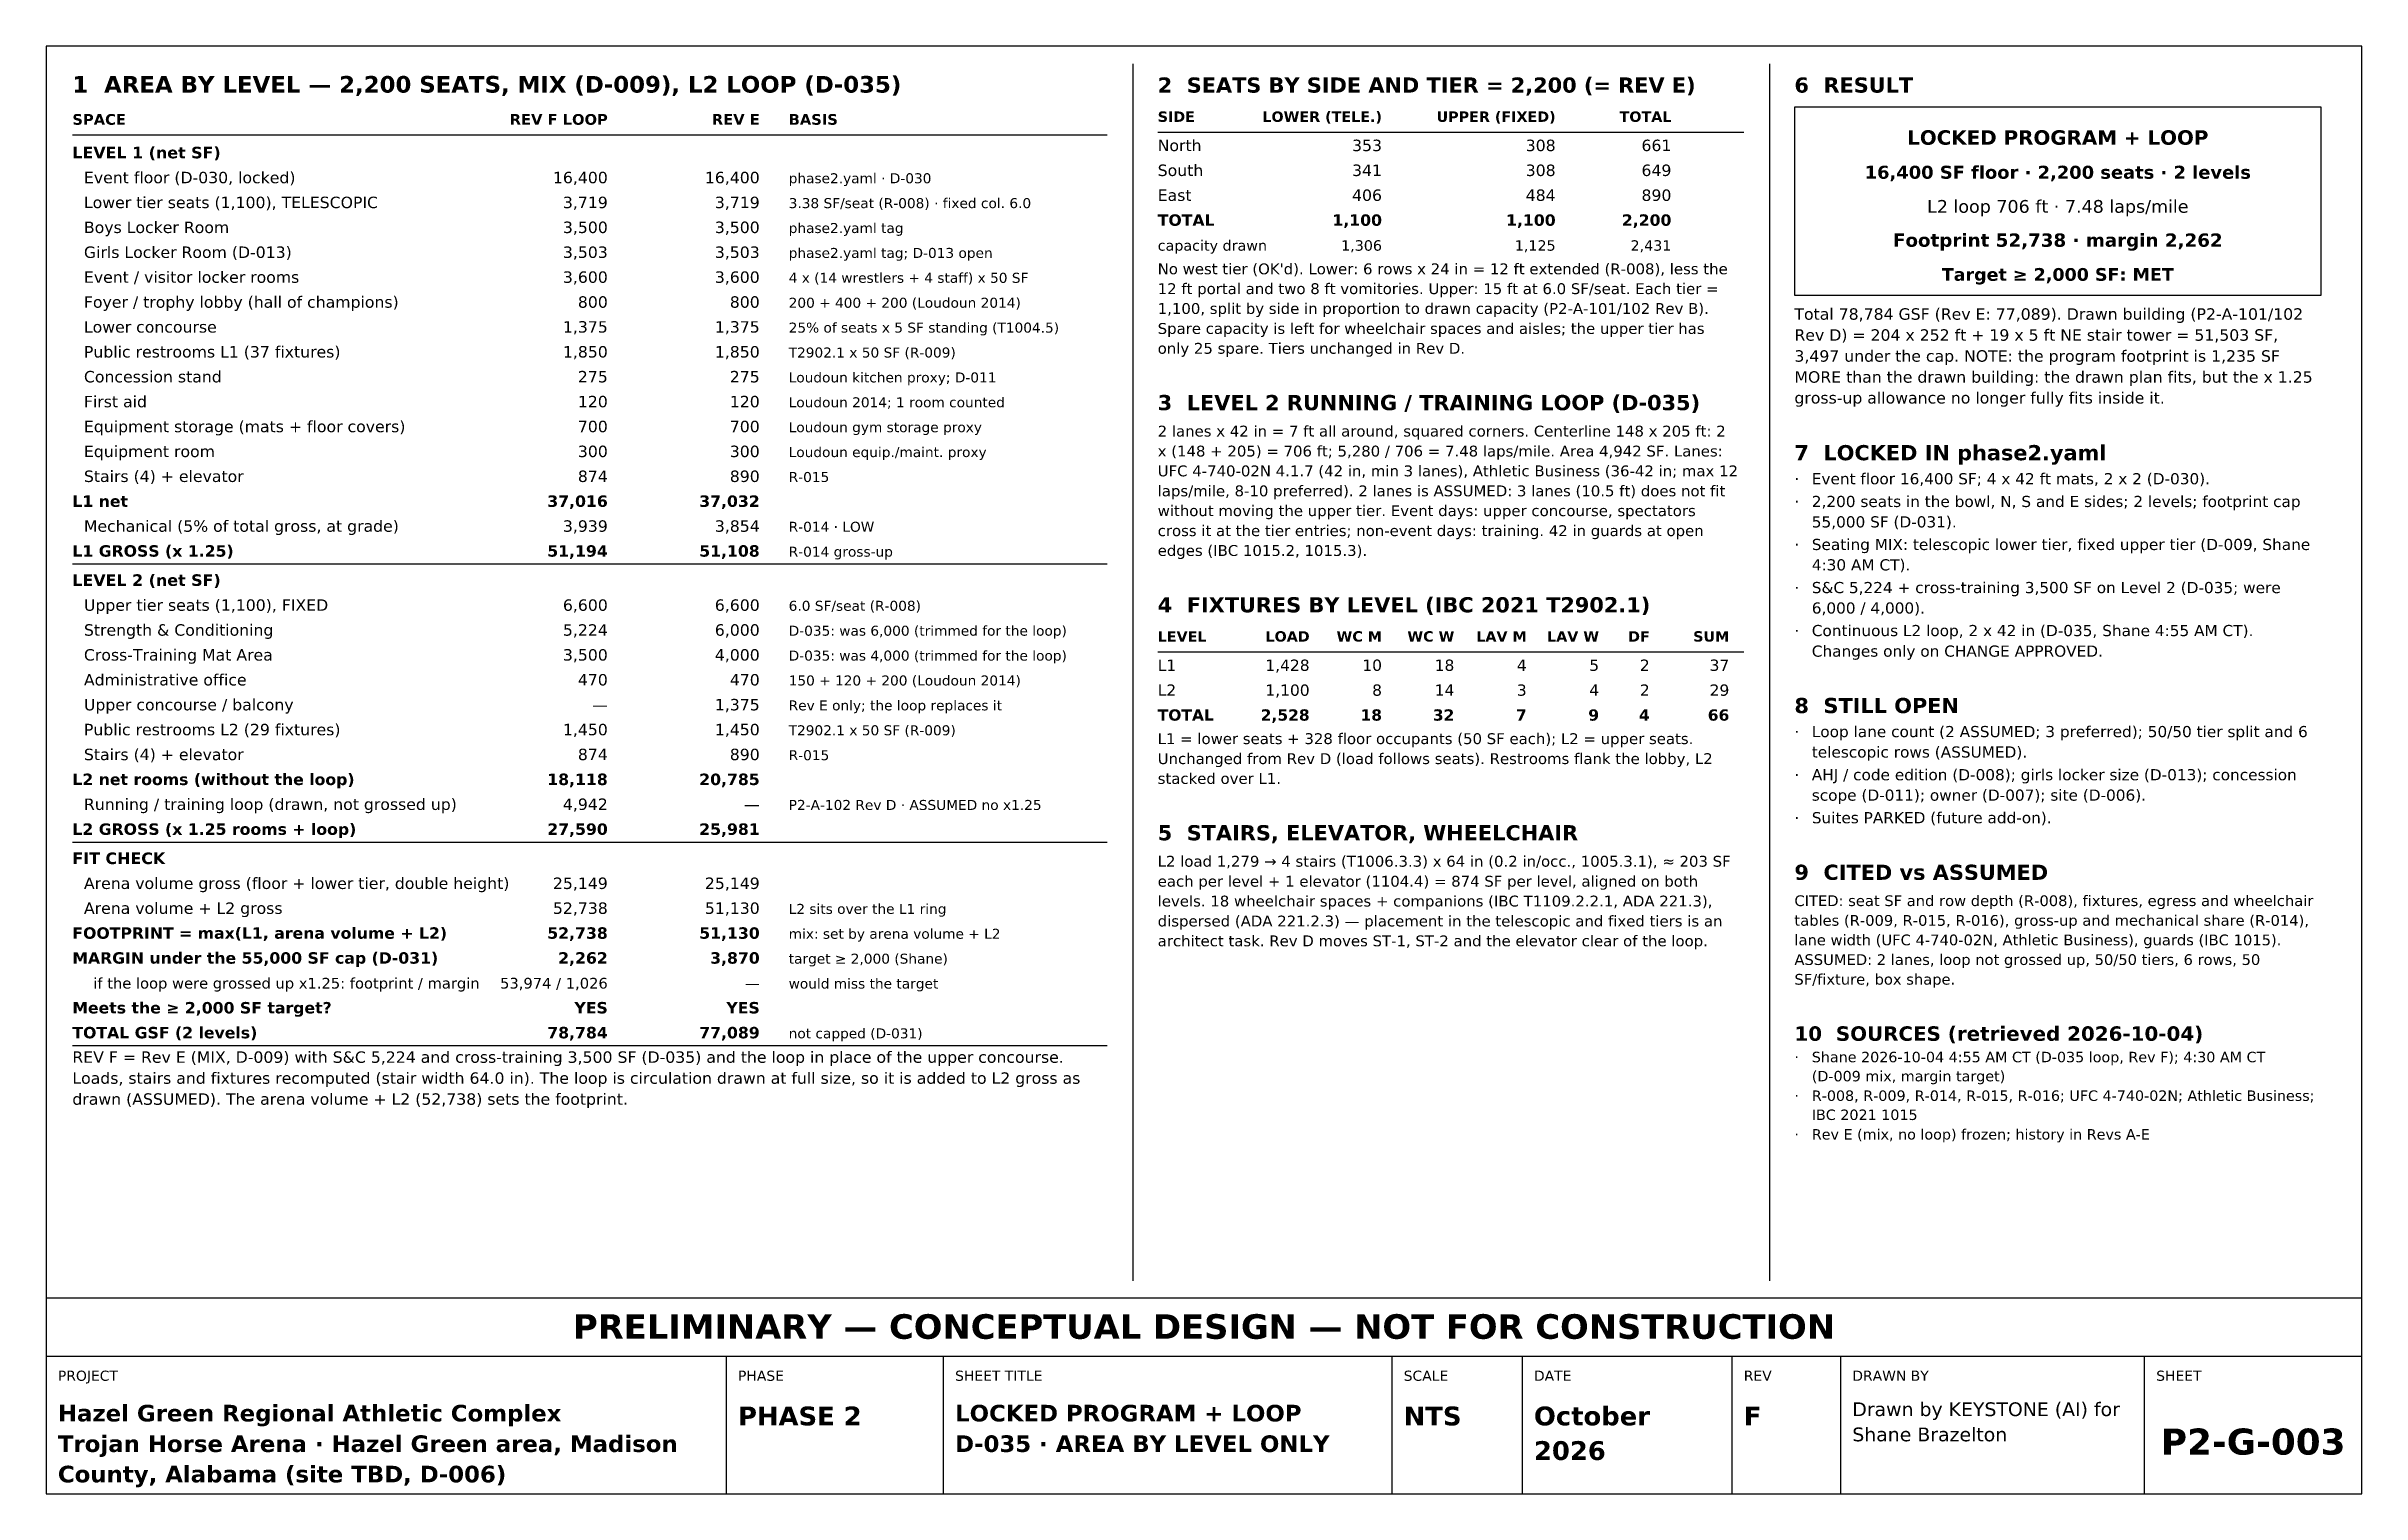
# Model space of a CAD drawing. Header units: inches. Extents: x 0.5 to 16.5, y 0.5 to 10.5.
import ezdxf
from ezdxf.enums import TextEntityAlignment as Align

# ---------------------------------------------------------------- set-up
doc = ezdxf.new("R2010")
doc.units = ezdxf.units.IN
doc.header["$MEASUREMENT"] = 0
for name, color, linetype in [('A-ANNO-TABL', 7, 'Continuous'), ('A-ANNO-TEXT', 7, 'Continuous'), ('G-ANNO-TTLB', 7, 'Continuous')]:
    doc.layers.add(name, color=color, linetype=linetype)
doc.styles.add('KS-BOLD', font='DejaVuSans-Bold.ttf')
doc.styles.add('KS-REG', font='DejaVuSans.ttf')

msp = doc.modelspace()

# ---------------------------------------------------------------- linework, layer by layer
at = {"layer": 'A-ANNO-TABL'}
for p, q in [((0.68, 9.888), (7.83, 9.888)), ((8.18, 9.908), (12.23, 9.908)), ((0.68, 6.924), (7.83, 6.924)), ((8.18, 6.317), (12.23, 6.317)), ((0.68, 5.002), (7.83, 5.002)), ((0.68, 3.596), (7.83, 3.596))]:
    msp.add_line(p, q, dxfattribs=at)
at = {"layer": 'A-ANNO-TEXT'}
for p, q in [((8.01, 1.97), (8.01, 10.38)), ((12.41, 1.97), (12.41, 10.38))]:
    msp.add_line(p, q, dxfattribs=at)
msp.add_lwpolyline([(12.58, 8.78), (16.22, 8.78), (16.22, 10.08), (12.58, 10.08)], close=True, dxfattribs=at)
at = {"layer": 'G-ANNO-TTLB'}
for p, q in [((0.5, 1.45), (16.5, 1.45)), ((5.2, 0.5), (5.2, 1.45)), ((6.7, 0.5), (6.7, 1.45)), ((9.8, 0.5), (9.8, 1.45)), ((10.7, 0.5), (10.7, 1.45)), ((12.15, 0.5), (12.15, 1.45)), ((12.9, 0.5), (12.9, 1.45)), ((15, 0.5), (15, 1.45))]:
    msp.add_line(p, q, dxfattribs=at)
for points in [[(0.5, 0.5), (16.5, 0.5), (16.5, 10.5), (0.5, 10.5)], [(0.5, 1.45), (16.5, 1.45), (16.5, 1.85), (0.5, 1.85)]]:
    msp.add_lwpolyline(points, close=True, dxfattribs=at)

# ---------------------------------------------------------------- texts
at = {"layer": 'A-ANNO-TABL'}
for s, height, style, p in [('SPACE', 0.074, 'KS-BOLD', (0.68, 9.958)), ('BASIS', 0.074, 'KS-BOLD', (5.63, 9.958)), ('SIDE', 0.072, 'KS-BOLD', (8.18, 9.978)), ('LEVEL 1 (net SF)', 0.08, 'KS-BOLD', (0.68, 9.726)), ('North', 0.079, 'KS-REG', (8.18, 9.776)), ('Event floor (D-030, locked)', 0.079, 'KS-REG', (0.76, 9.554)), ('phase2.yaml · D-030', 0.069, 'KS-REG', (5.63, 9.554)), ('South', 0.079, 'KS-REG', (8.18, 9.604)), ('Lower tier seats (1,100), TELESCOPIC', 0.079, 'KS-REG', (0.76, 9.382)), ('3.38 SF/seat (R-008) · fixed col. 6.0', 0.069, 'KS-REG', (5.63, 9.382)), ('East', 0.079, 'KS-REG', (8.18, 9.432)), ('Boys Locker Room', 0.079, 'KS-REG', (0.76, 9.21)), ('phase2.yaml tag', 0.069, 'KS-REG', (5.63, 9.21)), ('TOTAL', 0.079, 'KS-BOLD', (8.18, 9.26)), ('Girls Locker Room (D-013)', 0.079, 'KS-REG', (0.76, 9.038)), ('capacity drawn', 0.072, 'KS-REG', (8.18, 9.088)), ('phase2.yaml tag; D-013 open', 0.069, 'KS-REG', (5.63, 9.038)), ('Event / visitor locker rooms', 0.079, 'KS-REG', (0.76, 8.866)), ('4 x (14 wrestlers + 4 staff) x 50 SF', 0.069, 'KS-REG', (5.63, 8.866)), ('Foyer / trophy lobby (hall of champions)', 0.079, 'KS-REG', (0.76, 8.694)), ('200 + 400 + 200 (Loudoun 2014)', 0.069, 'KS-REG', (5.63, 8.694)), ('Lower concourse', 0.079, 'KS-REG', (0.76, 8.522)), ('25% of seats x 5 SF standing (T1004.5)', 0.069, 'KS-REG', (5.63, 8.522)), ('Public restrooms L1 (37 fixtures)', 0.079, 'KS-REG', (0.76, 8.35)), ('T2902.1 x 50 SF (R-009)', 0.069, 'KS-REG', (5.63, 8.35)), ('Concession stand', 0.079, 'KS-REG', (0.76, 8.178)), ('Loudoun kitchen proxy; D-011', 0.069, 'KS-REG', (5.63, 8.178)), ('First aid', 0.079, 'KS-REG', (0.76, 8.006)), ('Loudoun 2014; 1 room counted', 0.069, 'KS-REG', (5.63, 8.006)), ('Equipment storage (mats + floor covers)', 0.079, 'KS-REG', (0.76, 7.834)), ('Loudoun gym storage proxy', 0.069, 'KS-REG', (5.63, 7.834)), ('Equipment room', 0.079, 'KS-REG', (0.76, 7.662)), ('Loudoun equip./maint. proxy', 0.069, 'KS-REG', (5.63, 7.662)), ('Stairs (4) + elevator', 0.079, 'KS-REG', (0.76, 7.49)), ('R-015', 0.069, 'KS-REG', (5.63, 7.49)), ('L1 net', 0.079, 'KS-BOLD', (0.68, 7.318)), ('Mechanical (5% of total gross, at grade)', 0.079, 'KS-REG', (0.76, 7.146)), ('R-014 · LOW', 0.069, 'KS-REG', (5.63, 7.146)), ('L1 GROSS (x 1.25)', 0.079, 'KS-BOLD', (0.68, 6.974)), ('R-014 gross-up', 0.069, 'KS-REG', (5.63, 6.974)), ('LEVEL 2 (net SF)', 0.08, 'KS-BOLD', (0.68, 6.772)), ('Upper tier seats (1,100), FIXED', 0.079, 'KS-REG', (0.76, 6.6)), ('6.0 SF/seat (R-008)', 0.069, 'KS-REG', (5.63, 6.6)), ('Strength & Conditioning', 0.079, 'KS-REG', (0.76, 6.428)), ('D-035: was 6,000 (trimmed for the loop)', 0.069, 'KS-REG', (5.63, 6.428)), ('LEVEL', 0.072, 'KS-BOLD', (8.18, 6.387)), ('Cross-Training Mat Area', 0.079, 'KS-REG', (0.76, 6.256)), ('D-035: was 4,000 (trimmed for the loop)', 0.069, 'KS-REG', (5.63, 6.256)), ('L1', 0.078, 'KS-REG', (8.18, 6.185)), ('Administrative office', 0.079, 'KS-REG', (0.76, 6.084)), ('150 + 120 + 200 (Loudoun 2014)', 0.069, 'KS-REG', (5.63, 6.084)), ('L2', 0.078, 'KS-REG', (8.18, 6.013)), ('Upper concourse / balcony', 0.079, 'KS-REG', (0.76, 5.912)), ('Rev E only; the loop replaces it', 0.069, 'KS-REG', (5.63, 5.912)), ('TOTAL', 0.078, 'KS-BOLD', (8.18, 5.841)), ('Public restrooms L2 (29 fixtures)', 0.079, 'KS-REG', (0.76, 5.74)), ('T2902.1 x 50 SF (R-009)', 0.069, 'KS-REG', (5.63, 5.74)), ('Stairs (4) + elevator', 0.079, 'KS-REG', (0.76, 5.568)), ('R-015', 0.069, 'KS-REG', (5.63, 5.568)), ('L2 net rooms (without the loop)', 0.079, 'KS-BOLD', (0.68, 5.396)), ('Running / training loop (drawn, not grossed up)', 0.079, 'KS-REG', (0.76, 5.224)), ('P2-A-102 Rev D · ASSUMED no x1.25', 0.069, 'KS-REG', (5.63, 5.224)), ('L2 GROSS (x 1.25 rooms + loop)', 0.079, 'KS-BOLD', (0.68, 5.052)), ('FIT CHECK', 0.08, 'KS-BOLD', (0.68, 4.85)), ('Arena volume gross (floor + lower tier, double height)', 0.079, 'KS-REG', (0.76, 4.678)), ('Arena volume + L2 gross', 0.079, 'KS-REG', (0.76, 4.506)), ('L2 sits over the L1 ring', 0.069, 'KS-REG', (5.63, 4.506)), ('FOOTPRINT = max(L1, arena volume + L2)', 0.079, 'KS-BOLD', (0.68, 4.334)), ('mix: set by arena volume + L2', 0.069, 'KS-REG', (5.63, 4.334)), ('MARGIN under the 55,000 SF cap (D-031)', 0.079, 'KS-BOLD', (0.68, 4.162)), ('target ≥ 2,000 (Shane)', 0.069, 'KS-REG', (5.63, 4.162)), ('  if the loop were grossed up x1.25: footprint / margin', 0.074, 'KS-REG', (0.76, 3.99)), ('would miss the target', 0.069, 'KS-REG', (5.63, 3.99)), ('Meets the ≥ 2,000 SF target?', 0.079, 'KS-BOLD', (0.68, 3.818)), ('TOTAL GSF (2 levels)', 0.079, 'KS-BOLD', (0.68, 3.646)), ('not capped (D-031)', 0.069, 'KS-REG', (5.63, 3.646))]:
    msp.add_text(s, height=height, dxfattribs=dict(at, style=style)).set_placement(p)
for s, height, style, p in [('REV F LOOP', 0.074, 'KS-BOLD', (4.38, 9.958)), ('REV E', 0.074, 'KS-BOLD', (5.43, 9.958)), ('LOWER (TELE.)', 0.072, 'KS-BOLD', (9.73, 9.978)), ('UPPER (FIXED)', 0.072, 'KS-BOLD', (10.93, 9.978)), ('TOTAL', 0.072, 'KS-BOLD', (11.73, 9.978)), ('353', 0.079, 'KS-REG', (9.73, 9.776)), ('308', 0.079, 'KS-REG', (10.93, 9.776)), ('661', 0.079, 'KS-REG', (11.73, 9.776)), ('16,400', 0.079, 'KS-REG', (4.38, 9.554)), ('16,400', 0.079, 'KS-REG', (5.43, 9.554)), ('341', 0.079, 'KS-REG', (9.73, 9.604)), ('308', 0.079, 'KS-REG', (10.93, 9.604)), ('649', 0.079, 'KS-REG', (11.73, 9.604)), ('3,719', 0.079, 'KS-REG', (4.38, 9.382)), ('3,719', 0.079, 'KS-REG', (5.43, 9.382)), ('406', 0.079, 'KS-REG', (9.73, 9.432)), ('484', 0.079, 'KS-REG', (10.93, 9.432)), ('890', 0.079, 'KS-REG', (11.73, 9.432)), ('3,500', 0.079, 'KS-REG', (4.38, 9.21)), ('3,500', 0.079, 'KS-REG', (5.43, 9.21)), ('1,100', 0.079, 'KS-BOLD', (9.73, 9.26)), ('1,100', 0.079, 'KS-BOLD', (10.93, 9.26)), ('2,200', 0.079, 'KS-BOLD', (11.73, 9.26)), ('1,306', 0.072, 'KS-REG', (9.73, 9.088)), ('1,125', 0.072, 'KS-REG', (10.93, 9.088)), ('2,431', 0.072, 'KS-REG', (11.73, 9.088)), ('3,503', 0.079, 'KS-REG', (4.38, 9.038)), ('3,503', 0.079, 'KS-REG', (5.43, 9.038)), ('3,600', 0.079, 'KS-REG', (4.38, 8.866)), ('3,600', 0.079, 'KS-REG', (5.43, 8.866)), ('800', 0.079, 'KS-REG', (4.38, 8.694)), ('800', 0.079, 'KS-REG', (5.43, 8.694)), ('1,375', 0.079, 'KS-REG', (4.38, 8.522)), ('1,375', 0.079, 'KS-REG', (5.43, 8.522)), ('1,850', 0.079, 'KS-REG', (4.38, 8.35)), ('1,850', 0.079, 'KS-REG', (5.43, 8.35)), ('275', 0.079, 'KS-REG', (4.38, 8.178)), ('275', 0.079, 'KS-REG', (5.43, 8.178)), ('120', 0.079, 'KS-REG', (4.38, 8.006)), ('120', 0.079, 'KS-REG', (5.43, 8.006)), ('700', 0.079, 'KS-REG', (4.38, 7.834)), ('700', 0.079, 'KS-REG', (5.43, 7.834)), ('300', 0.079, 'KS-REG', (4.38, 7.662)), ('300', 0.079, 'KS-REG', (5.43, 7.662)), ('874', 0.079, 'KS-REG', (4.38, 7.49)), ('890', 0.079, 'KS-REG', (5.43, 7.49)), ('37,016', 0.079, 'KS-BOLD', (4.38, 7.318)), ('37,032', 0.079, 'KS-BOLD', (5.43, 7.318)), ('3,939', 0.079, 'KS-REG', (4.38, 7.146)), ('3,854', 0.079, 'KS-REG', (5.43, 7.146)), ('51,194', 0.079, 'KS-BOLD', (4.38, 6.974)), ('51,108', 0.079, 'KS-BOLD', (5.43, 6.974)), ('6,600', 0.079, 'KS-REG', (4.38, 6.6)), ('6,600', 0.079, 'KS-REG', (5.43, 6.6)), ('5,224', 0.079, 'KS-REG', (4.38, 6.428)), ('6,000', 0.079, 'KS-REG', (5.43, 6.428)), ('LOAD', 0.072, 'KS-BOLD', (9.23, 6.387)), ('WC M', 0.072, 'KS-BOLD', (9.73, 6.387)), ('WC W', 0.072, 'KS-BOLD', (10.23, 6.387)), ('LAV M', 0.072, 'KS-BOLD', (10.73, 6.387)), ('LAV W', 0.072, 'KS-BOLD', (11.23, 6.387)), ('DF', 0.072, 'KS-BOLD', (11.58, 6.387)), ('SUM', 0.072, 'KS-BOLD', (12.13, 6.387)), ('3,500', 0.079, 'KS-REG', (4.38, 6.256)), ('4,000', 0.079, 'KS-REG', (5.43, 6.256)), ('1,428', 0.078, 'KS-REG', (9.23, 6.185)), ('10', 0.078, 'KS-REG', (9.73, 6.185)), ('18', 0.078, 'KS-REG', (10.23, 6.185)), ('4', 0.078, 'KS-REG', (10.73, 6.185)), ('5', 0.078, 'KS-REG', (11.23, 6.185)), ('2', 0.078, 'KS-REG', (11.58, 6.185)), ('37', 0.078, 'KS-REG', (12.13, 6.185)), ('470', 0.079, 'KS-REG', (4.38, 6.084)), ('470', 0.079, 'KS-REG', (5.43, 6.084)), ('1,100', 0.078, 'KS-REG', (9.23, 6.013)), ('8', 0.078, 'KS-REG', (9.73, 6.013)), ('14', 0.078, 'KS-REG', (10.23, 6.013)), ('3', 0.078, 'KS-REG', (10.73, 6.013)), ('4', 0.078, 'KS-REG', (11.23, 6.013)), ('2', 0.078, 'KS-REG', (11.58, 6.013)), ('29', 0.078, 'KS-REG', (12.13, 6.013)), ('—', 0.079, 'KS-REG', (4.38, 5.912)), ('1,375', 0.079, 'KS-REG', (5.43, 5.912)), ('2,528', 0.078, 'KS-BOLD', (9.23, 5.841)), ('18', 0.078, 'KS-BOLD', (9.73, 5.841)), ('32', 0.078, 'KS-BOLD', (10.23, 5.841)), ('9', 0.078, 'KS-BOLD', (11.23, 5.841)), ('66', 0.078, 'KS-BOLD', (12.13, 5.841)), ('1,450', 0.079, 'KS-REG', (4.38, 5.74)), ('1,450', 0.079, 'KS-REG', (5.43, 5.74)), ('7', 0.078, 'KS-BOLD', (10.73, 5.841)), ('4', 0.078, 'KS-BOLD', (11.58, 5.841)), ('874', 0.079, 'KS-REG', (4.38, 5.568)), ('890', 0.079, 'KS-REG', (5.43, 5.568)), ('18,118', 0.079, 'KS-BOLD', (4.38, 5.396)), ('20,785', 0.079, 'KS-BOLD', (5.43, 5.396)), ('4,942', 0.079, 'KS-REG', (4.38, 5.224)), ('27,590', 0.079, 'KS-BOLD', (4.38, 5.052)), ('25,981', 0.079, 'KS-BOLD', (5.43, 5.052)), ('—', 0.079, 'KS-REG', (5.43, 5.224)), ('25,149', 0.079, 'KS-REG', (4.38, 4.678)), ('25,149', 0.079, 'KS-REG', (5.43, 4.678)), ('52,738', 0.079, 'KS-REG', (4.38, 4.506)), ('51,130', 0.079, 'KS-REG', (5.43, 4.506)), ('52,738', 0.079, 'KS-BOLD', (4.38, 4.334)), ('51,130', 0.079, 'KS-BOLD', (5.43, 4.334)), ('2,262', 0.079, 'KS-BOLD', (4.38, 4.162)), ('3,870', 0.079, 'KS-BOLD', (5.43, 4.162)), ('53,974 / 1,026', 0.074, 'KS-REG', (4.38, 3.99)), ('—', 0.074, 'KS-REG', (5.43, 3.99)), ('YES', 0.079, 'KS-BOLD', (4.38, 3.818)), ('YES', 0.079, 'KS-BOLD', (5.43, 3.818)), ('78,784', 0.079, 'KS-BOLD', (4.38, 3.646)), ('77,089', 0.079, 'KS-BOLD', (5.43, 3.646))]:
    msp.add_text(s, height=height, dxfattribs=dict(at, style=style)).set_placement(p, align=Align.RIGHT)
at = {"layer": 'A-ANNO-TEXT'}
for s, height, style, p in [('1  AREA BY LEVEL — 2,200 SEATS, MIX (D-009), L2 LOOP (D-035)', 0.115, 'KS-BOLD', (0.68, 10.18)), ('2  SEATS BY SIDE AND TIER = 2,200 (= REV E)', 0.105, 'KS-BOLD', (8.18, 10.18)), ('6  RESULT', 0.105, 'KS-BOLD', (12.58, 10.18)), ("No west tier (OK'd). Lower: 6 rows x 24 in = 12 ft extended (R-008), less the", 0.075, 'KS-REG', (8.18, 8.925)), ('12 ft portal and two 8 ft vomitories. Upper: 15 ft at 6.0 SF/seat. Each tier =', 0.075, 'KS-REG', (8.18, 8.788)), ('1,100, split by side in proportion to drawn capacity (P2-A-101/102 Rev B).', 0.075, 'KS-REG', (8.18, 8.651)), ('Total 78,784 GSF (Rev E: 77,089). Drawn building (P2-A-101/102', 0.079, 'KS-REG', (12.58, 8.611)), ('Spare capacity is left for wheelchair spaces and aisles; the upper tier has', 0.075, 'KS-REG', (8.18, 8.513)), ('Rev D) = 204 x 252 ft + 19 x 5 ft NE stair tower = 51,503 SF,', 0.079, 'KS-REG', (12.58, 8.466)), ('only 25 spare. Tiers unchanged in Rev D.', 0.075, 'KS-REG', (8.18, 8.376)), ('3,497 under the cap. NOTE: the program footprint is 1,235 SF', 0.079, 'KS-REG', (12.58, 8.321)), ('MORE than the drawn building: the drawn plan fits, but the x 1.25', 0.079, 'KS-REG', (12.58, 8.176)), ('3  LEVEL 2 RUNNING / TRAINING LOOP (D-035)', 0.105, 'KS-BOLD', (8.18, 7.986)), ('gross-up allowance no longer fully fits inside it.', 0.079, 'KS-REG', (12.58, 8.032)), ('2 lanes x 42 in = 7 ft all around, squared corners. Centerline 148 x 205 ft: 2', 0.075, 'KS-REG', (8.18, 7.804)), ('x (148 + 205) = 706 ft; 5,280 / 706 = 7.48 laps/mile. Area 4,942 SF. Lanes:', 0.075, 'KS-REG', (8.18, 7.666)), ('7  LOCKED IN phase2.yaml', 0.105, 'KS-BOLD', (12.58, 7.64)), ('UFC 4-740-02N 4.1.7 (42 in, min 3 lanes), Athletic Business (36-42 in; max 12', 0.075, 'KS-REG', (8.18, 7.529)), ('Event floor 16,400 SF; 4 x 42 ft mats, 2 x 2 (D-030).', 0.077, 'KS-REG', (12.7, 7.474)), ('laps/mile, 8-10 preferred). 2 lanes is ASSUMED: 3 lanes (10.5 ft) does not fit', 0.075, 'KS-REG', (8.18, 7.391)), ('·', 0.077, 'KS-REG', (12.58, 7.474)), ('·', 0.077, 'KS-REG', (12.58, 7.317)), ('2,200 seats in the bowl, N, S and E sides; 2 levels; footprint cap', 0.077, 'KS-REG', (12.7, 7.317)), ('without moving the upper tier. Event days: upper concourse, spectators', 0.075, 'KS-REG', (8.18, 7.254)), ('55,000 SF (D-031).', 0.077, 'KS-REG', (12.7, 7.176)), ('cross it at the tier entries; non-event days: training. 42 in guards at open', 0.075, 'KS-REG', (8.18, 7.116)), ('edges (IBC 1015.2, 1015.3).', 0.075, 'KS-REG', (8.18, 6.979)), ('·', 0.077, 'KS-REG', (12.58, 7.02)), ('Seating MIX: telescopic lower tier, fixed upper tier (D-009, Shane', 0.077, 'KS-REG', (12.7, 7.02)), ('4:30 AM CT).', 0.077, 'KS-REG', (12.7, 6.879)), ('·', 0.077, 'KS-REG', (12.58, 6.722)), ('S&C 5,224 + cross-training 3,500 SF on Level 2 (D-035; were', 0.077, 'KS-REG', (12.7, 6.722)), ('4  FIXTURES BY LEVEL (IBC 2021 T2902.1)', 0.105, 'KS-BOLD', (8.18, 6.589)), ('6,000 / 4,000).', 0.077, 'KS-REG', (12.7, 6.581)), ('·', 0.077, 'KS-REG', (12.58, 6.425)), ('Continuous L2 loop, 2 x 42 in (D-035, Shane 4:55 AM CT).', 0.077, 'KS-REG', (12.7, 6.425)), ('Changes only on CHANGE APPROVED.', 0.077, 'KS-REG', (12.7, 6.283)), ('8  STILL OPEN', 0.105, 'KS-BOLD', (12.58, 5.893)), ('·', 0.077, 'KS-REG', (12.58, 5.727)), ('Loop lane count (2 ASSUMED; 3 preferred); 50/50 tier split and 6', 0.077, 'KS-REG', (12.7, 5.727)), ('Unchanged from Rev D (load follows seats). Restrooms flank the lobby, L2', 0.075, 'KS-REG', (8.18, 5.541)), ('L1 = lower seats + 328 floor occupants (50 SF each); L2 = upper seats.', 0.075, 'KS-REG', (8.18, 5.679)), ('telescopic rows (ASSUMED).', 0.077, 'KS-REG', (12.7, 5.586)), ('stacked over L1.', 0.075, 'KS-REG', (8.18, 5.404)), ('·', 0.077, 'KS-REG', (12.58, 5.429)), ('AHJ / code edition (D-008); girls locker size (D-013); concession', 0.077, 'KS-REG', (12.7, 5.429)), ('scope (D-011); owner (D-007); site (D-006).', 0.077, 'KS-REG', (12.7, 5.288)), ('5  STAIRS, ELEVATOR, WHEELCHAIR', 0.105, 'KS-BOLD', (8.18, 5.014)), ('·', 0.077, 'KS-REG', (12.58, 5.132)), ('Suites PARKED (future add-on).', 0.077, 'KS-REG', (12.7, 5.132)), ('L2 load 1,279 → 4 stairs (T1006.3.3) x 64 in (0.2 in/occ., 1005.3.1), ≈ 203 SF', 0.075, 'KS-REG', (8.18, 4.832)), ('9  CITED vs ASSUMED', 0.105, 'KS-BOLD', (12.58, 4.741)), ('each per level + 1 elevator (1104.4) = 874 SF per level, aligned on both', 0.075, 'KS-REG', (8.18, 4.694)), ('dispersed (ADA 221.2.3) — placement in the telescopic and fixed tiers is an', 0.075, 'KS-REG', (8.18, 4.419)), ('levels. 18 wheelchair spaces + companions (IBC T1109.2.2.1, ADA 221.3),', 0.075, 'KS-REG', (8.18, 4.557)), ('tables (R-009, R-015, R-016), gross-up and mechanical share (R-014),', 0.074, 'KS-REG', (12.58, 4.424)), ('CITED: seat SF and row depth (R-008), fixtures, egress and wheelchair', 0.074, 'KS-REG', (12.58, 4.56)), ('architect task. Rev D moves ST-1, ST-2 and the elevator clear of the loop.', 0.075, 'KS-REG', (8.18, 4.282)), ('lane width (UFC 4-740-02N, Athletic Business), guards (IBC 1015).', 0.074, 'KS-REG', (12.58, 4.289)), ('ASSUMED: 2 lanes, loop not grossed up, 50/50 tiers, 6 rows, 50', 0.074, 'KS-REG', (12.58, 4.153)), ('SF/fixture, box shape.', 0.074, 'KS-REG', (12.58, 4.017)), ('10  SOURCES (retrieved 2026-10-04)', 0.1, 'KS-BOLD', (12.58, 3.629)), ('REV F = Rev E (MIX, D-009) with S&C 5,224 and cross-training 3,500 SF (D-035) and the loop in place of the upper concourse.', 0.079, 'KS-REG', (0.68, 3.477)), ('·', 0.072, 'KS-REG', (12.58, 3.481)), ('Shane 2026-10-04 4:55 AM CT (D-035 loop, Rev F); 4:30 AM CT', 0.072, 'KS-REG', (12.7, 3.481)), ('Loads, stairs and fixtures recomputed (stair width 64.0 in). The loop is circulation drawn at full size, so it is added to L2 gross as', 0.079, 'KS-REG', (0.68, 3.332)), ('(D-009 mix, margin target)', 0.072, 'KS-REG', (12.7, 3.349)), ('drawn (ASSUMED). The arena volume + L2 (52,738) sets the footprint.', 0.079, 'KS-REG', (0.68, 3.187)), ('·', 0.072, 'KS-REG', (12.58, 3.214)), ('R-008, R-009, R-014, R-015, R-016; UFC 4-740-02N; Athletic Business;', 0.072, 'KS-REG', (12.7, 3.214)), ('IBC 2021 1015', 0.072, 'KS-REG', (12.7, 3.082)), ('·', 0.072, 'KS-REG', (12.58, 2.947)), ('Rev E (mix, no loop) frozen; history in Revs A-E', 0.072, 'KS-REG', (12.7, 2.947))]:
    msp.add_text(s, height=height, dxfattribs=dict(at, style=style)).set_placement(p)
for s, height, style, p in [('LOCKED PROGRAM + LOOP', 0.1, 'KS-BOLD', (14.4, 9.82)), ('16,400 SF floor · 2,200 seats · 2 levels', 0.09, 'KS-BOLD', (14.4, 9.585)), ('L2 loop 706 ft · 7.48 laps/mile', 0.088, 'KS-REG', (14.4, 9.35)), ('Footprint 52,738 · margin 2,262', 0.092, 'KS-BOLD', (14.4, 9.115)), ('Target ≥ 2,000 SF: MET', 0.088, 'KS-BOLD', (14.4, 8.88))]:
    msp.add_text(s, height=height, dxfattribs=dict(at, style=style)).set_placement(p, align=Align.CENTER)
at = {"layer": 'G-ANNO-TTLB', "style": 'KS-BOLD'}
for s, height, p in [('PRELIMINARY — CONCEPTUAL DESIGN — NOT FOR CONSTRUCTION', 0.17, (8.5, 1.57)), ('P2-G-003', 0.18, (15.75, 0.77))]:
    msp.add_text(s, height=height, dxfattribs=at).set_placement(p, align=Align.CENTER)
at = {"layer": 'G-ANNO-TTLB'}
for s, height, style, p in [('PROJECT', 0.07, 'KS-REG', (0.58, 1.28)), ('PHASE', 0.07, 'KS-REG', (5.28, 1.28)), ('SHEET TITLE', 0.07, 'KS-REG', (6.78, 1.28)), ('SCALE', 0.07, 'KS-REG', (9.88, 1.28)), ('DATE', 0.07, 'KS-REG', (10.78, 1.28)), ('REV', 0.07, 'KS-REG', (12.23, 1.28)), ('DRAWN BY', 0.07, 'KS-REG', (12.98, 1.28)), ('SHEET', 0.07, 'KS-REG', (15.08, 1.28)), ('Drawn by KEYSTONE (AI) for', 0.095, 'KS-REG', (12.98, 1.036)), ('Hazel Green Regional Athletic Complex', 0.115, 'KS-BOLD', (0.58, 0.999)), ('PHASE 2', 0.13, 'KS-BOLD', (5.28, 0.972)), ('LOCKED PROGRAM + LOOP', 0.115, 'KS-BOLD', (6.78, 0.999)), ('NTS', 0.13, 'KS-BOLD', (9.88, 0.972)), ('October', 0.13, 'KS-BOLD', (10.78, 0.972)), ('F', 0.13, 'KS-BOLD', (12.23, 0.972)), ('Shane Brazelton', 0.095, 'KS-REG', (12.98, 0.862)), ('Trojan Horse Arena · Hazel Green area, Madison', 0.115, 'KS-BOLD', (0.58, 0.788)), ('D-035 · AREA BY LEVEL ONLY', 0.115, 'KS-BOLD', (6.78, 0.788)), ('2026', 0.13, 'KS-BOLD', (10.78, 0.733)), ('County, Alabama (site TBD, D-006)', 0.115, 'KS-BOLD', (0.58, 0.578))]:
    msp.add_text(s, height=height, dxfattribs=dict(at, style=style)).set_placement(p)

doc.saveas('drawing.dxf')
